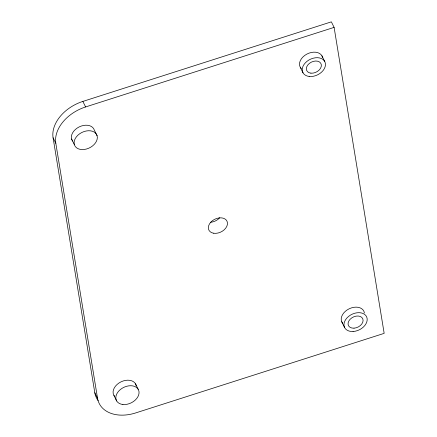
<?xml version="1.0" encoding="UTF-8"?>
<svg xmlns="http://www.w3.org/2000/svg" width="437" height="437" viewBox="0 0 437 437"><rect width="100%" height="100%" fill="white"/><g stroke="black" fill="none" stroke-linecap="round" stroke-linejoin="round"><path stroke-width="0.66" d="M82.861 101.417L331.366 21.85L334.103 27.384L384.167 333.36L135.667 412.932A36.053 25.27 -26.3 0 1 97.544 398.304L94.807 392.77L53.085 137.786A36.053 25.27 -26.3 0 1 82.861 101.417L85.597 106.95A36.053 25.27 -26.3 0 0 55.821 143.32L97.544 398.304M85.597 106.95L334.103 27.384M321.938 55.838L324.675 61.371M300.29 67.314L303.021 72.848M341.75 321.785L344.487 327.318M97.096 135.743A12.258 8.593 -26.3 0 0 77.955 135.148A12.258 8.593 -26.3 0 0 82.085 149.574A12.258 8.593 -26.3 0 0 97.096 135.743L94.359 130.21A12.258 8.593 -26.3 0 0 79.13 126.943A12.258 8.593 -26.3 0 0 72.602 141.042M71.597 139.037L74.328 144.571M53.085 137.786L55.821 143.32M135.486 383.795L138.218 389.323M113.92 395.419L116.657 400.953M219.724 217.735A10.095 7.074 -26.3 0 1 210.694 222.253M98.15 400.658A36.053 25.27 -26.3 0 1 94.807 392.77M301.328 68.664A12.258 8.593 -26.3 0 1 306.867 54.101A12.258 8.593 -26.3 0 1 322.561 57.411M342.652 323.216A12.258 8.593 -26.3 0 1 349.321 308.719A12.258 8.593 -26.3 0 1 364.398 312.968M114.581 396.337A12.258 8.593 -26.3 0 1 121.06 381.823A12.258 8.593 -26.3 0 1 136.246 385.909M213.786 233.249A10.095 7.074 -26.3 0 0 227.453 222.859A10.095 7.074 -26.3 0 0 212.48 220.663A10.095 7.074 -26.3 0 0 213.786 233.249M310.909 73.165A7.932 5.561 -26.3 0 0 321.315 64.72A7.932 5.561 -26.3 0 0 309.32 63.447A7.932 5.561 -26.3 0 0 310.909 73.165M354.008 328.176A7.932 5.561 -26.3 0 0 362.726 318.677A7.932 5.561 -26.3 0 0 349.982 319.425A7.932 5.561 -26.3 0 0 354.008 328.176M309.199 76.453A12.258 8.593 -26.3 0 0 325.407 63.502A12.258 8.593 -26.3 0 0 306.943 61.371A12.258 8.593 -26.3 0 0 309.199 76.453M353.074 331.497A12.258 8.593 -26.3 0 0 366.659 316.869A12.258 8.593 -26.3 0 0 346.983 317.912A12.258 8.593 -26.3 0 0 353.074 331.497M122.895 404.493A12.258 8.593 -26.3 0 0 138.977 391.443A12.258 8.593 -26.3 0 0 120.437 389.482A12.258 8.593 -26.3 0 0 122.895 404.493"/></g></svg>
